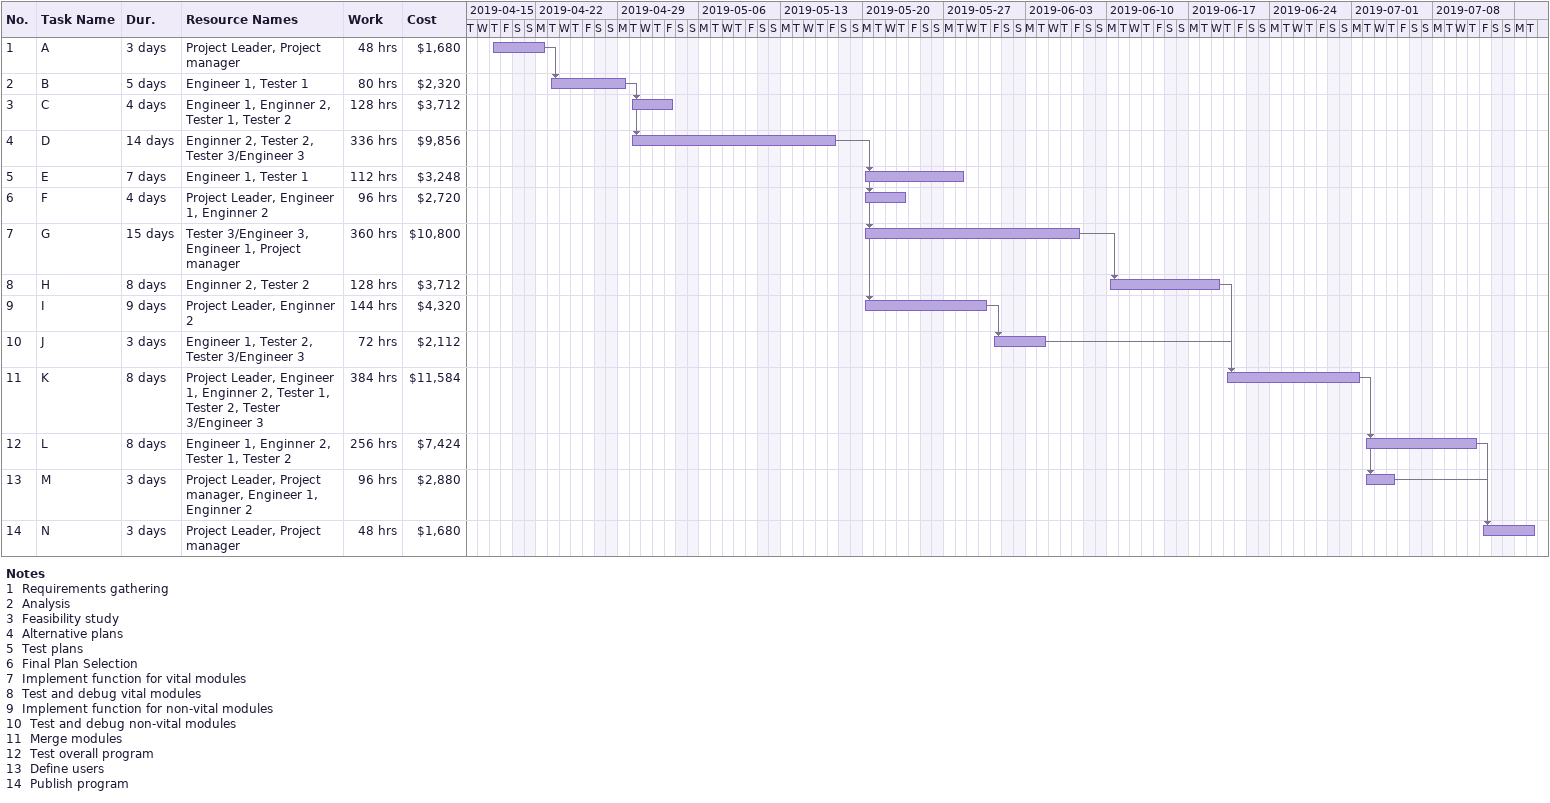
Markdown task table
| ID | Task | Duration | Start | Finish | Predecessors | Resources | Work (h) | Cost ($) |
|---|---|---|---|---|---|---|---|---|
| 1 | A | 3d | 2019-04-18 | 2019-04-22 |  | Project Leader, Project manager | 48 | 1680 |
| 2 | B | 5d | 2019-04-23 | 2019-04-29 | 1 | Engineer 1, Tester 1 | 80 | 2320 |
| 3 | C | 4d | 2019-04-30 | 2019-05-03 | 2 | Engineer 1, Enginner 2, Tester 1, Tester 2 | 128 | 3712 |
| 4 | D | 14d | 2019-04-30 | 2019-05-17 | 2 | Enginner 2, Tester 2, Tester 3/Engineer 3 | 336 | 9856 |
| 5 | E | 7d | 2019-05-20 | 2019-05-28 | 4 | Engineer 1, Tester 1 | 112 | 3248 |
| 6 | F | 4d | 2019-05-20 | 2019-05-23 | 4 | Project Leader, Engineer 1, Enginner 2 | 96 | 2720 |
| 7 | G | 15d | 2019-05-20 | 2019-06-07 | 4 | Tester 3/Engineer 3, Engineer 1, Project manager | 360 | 10800 |
| 8 | H | 8d | 2019-06-10 | 2019-06-19 | 7 | Enginner 2, Tester 2 | 128 | 3712 |
| 9 | I | 9d | 2019-05-20 | 2019-05-30 | 4 | Project Leader, Enginner 2 | 144 | 4320 |
| 10 | J | 3d | 2019-05-31 | 2019-06-04 | 9 | Engineer 1, Tester 2, Tester 3/Engineer 3 | 72 | 2112 |
| 11 | K | 8d | 2019-06-20 | 2019-07-01 | 8, 10 | Project Leader, Engineer 1, Enginner 2, Tester 1, Tester 2, Tester 3/Engineer 3 | 384 | 11584 |
| 12 | L | 8d | 2019-07-02 | 2019-07-11 | 11 | Engineer 1, Enginner 2, Tester 1, Tester 2 | 256 | 7424 |
| 13 | M | 3d | 2019-07-02 | 2019-07-04 | 11 | Project Leader, Project manager, Engineer 1, Enginner 2 | 96 | 2880 |
| 14 | N | 3d | 2019-07-12 | 2019-07-16 | 12, 13 | Project Leader, Project manager | 48 | 1680 |

Notes
- 1: Requirements gathering
- 2: Analysis
- 3: Feasibility study
- 4: Alternative plans
- 5: Test plans
- 6: Final Plan Selection
- 7: Implement function for vital modules
- 8: Test and debug vital modules
- 9: Implement function for non-vital modules
- 10: Test and debug non-vital modules
- 11: Merge modules
- 12: Test overall program
- 13: Define users
- 14: Publish program
